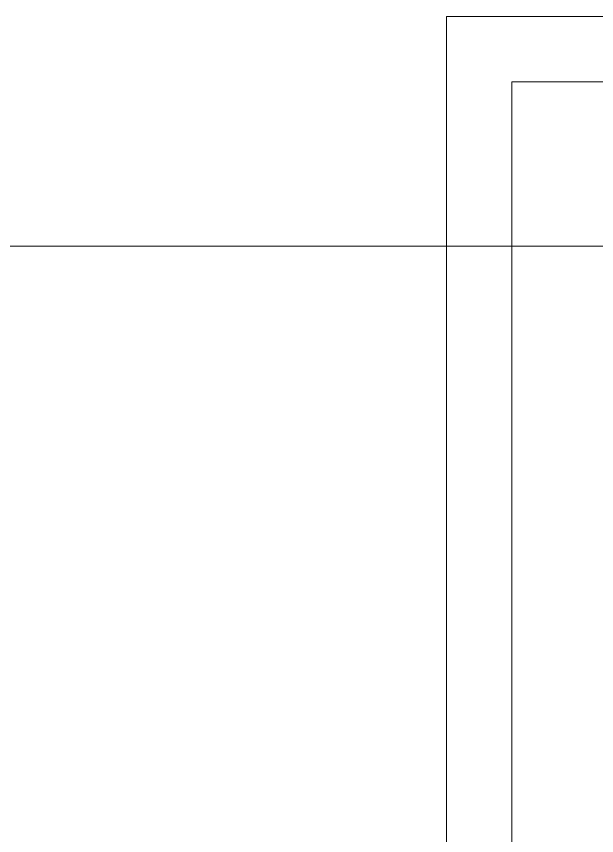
# Model space of a CAD drawing. Header units: metres. Extents: x -19025 to 34897, y -14024 to 26069.
# Drawn here: x 7828 to 11321, y 14258 to 19194 of the extents above; entities that cross this region are included whole.
import ezdxf
from ezdxf.enums import TextEntityAlignment as Align

# ---------------------------------------------------------------- set-up
doc = ezdxf.new("R2010")
doc.units = ezdxf.units.M
doc.header["$MEASUREMENT"] = 0
doc.layers.add('11__100 Achsraster', color=7, linetype='Continuous')
doc.layers.add('930 Beschriftung Allgemein', color=7, linetype='Continuous')
doc.styles.add('ERSTELLTER_STIL_4', font='arialbd.ttf')
doc.linetypes.add('Grenze Bezirk', pattern='A,0,[2,22HAUS116_412 STG1 _ 2.DG_IndexB_2026-08-161.Shx,S=0.001587,R=0,X=0,Y=0],-0.25,0', length=0.25)

# ---------------------------------------------------------------- blocks, each defined once
blk = doc.blocks.new('Standard-Rastermarker_2')
at = {"layer": '11__100 Achsraster', "color": 8, "linetype": 'Grenze Bezirk', "lineweight": 5}
blk.add_line((1, 0), (28.1313, 0), dxfattribs=at)
at = {"layer": '11__100 Achsraster', "color": 8, "lineweight": 5, "style": 'ERSTELLTER_STIL_4'}
blk.add_attdef('AC_MarkerText_1', text='', height=0.2, rotation=270, dxfattribs=at).set_placement((29.527, -0.0457), align=Align.TOP_CENTER)

msp = doc.modelspace()

# ---------------------------------------------------------------- linework, layer by layer
at = {"layer": '930 Beschriftung Allgemein', "color": 253, "linetype": 'Continuous', "lineweight": 9, "true_color": 0x9f9f9f, "flags": 128}
msp.add_lwpolyline([(10416.336, 19193.631), (10416.336, 4768.896), (11411.342, 4768.896), (11411.342, 18108.631), (19611.344, 18108.632), (19611.344, 19193.631)], close=True, dxfattribs=at)
at = {"layer": '930 Beschriftung Allgemein', "color": 253, "linetype": 'Continuous', "lineweight": 9, "true_color": 0x9f9f9f}
msp.add_lwpolyline([(19190.74, 18108.622), (19190.742, 18798.631), (10811.336, 18798.631), (10811.332, 5129.159), (11411.344, 5129.154)], dxfattribs=at)

# ---------------------------------------------------------------- block references
at = {"layer": '11__100 Achsraster', "color": 7, "linetype": 'Continuous', "lineweight": 18, "xscale": 1000, "yscale": 1000, "zscale": 1000}
msp.add_blockref('Standard-Rastermarker_2', (5266.237, 17808.62), dxfattribs=at)

doc.saveas('drawing.dxf')
